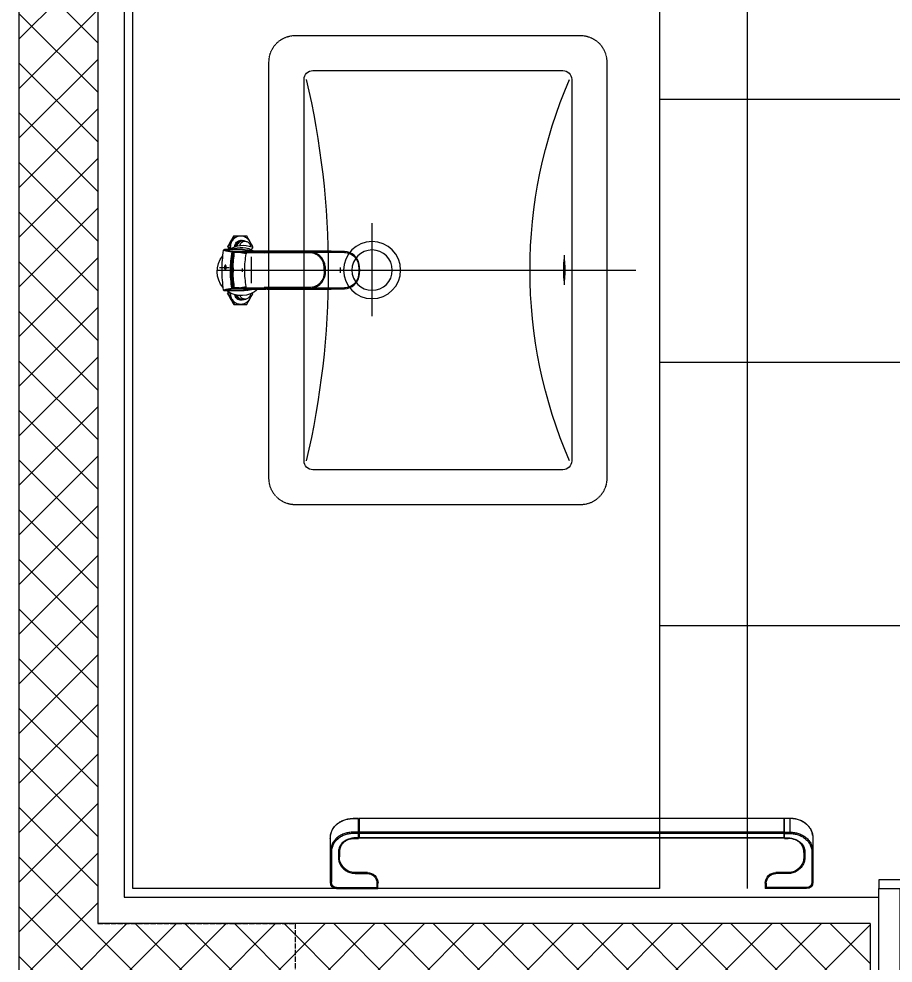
# Model space of a CAD drawing. Header units: millimetres. Extents: x 18456 to 179493, y -203649 to 469211.
# Drawn here: x 125821 to 126818, y 349617 to 350694 of the extents above; entities that cross this region are included whole.
import ezdxf

# ---------------------------------------------------------------- set-up
doc = ezdxf.new("R2010")
doc.units = ezdxf.units.MM
doc.linetypes.add('X-평면도(기본형)$0$HID2', pattern=[7.5, 6, -1.5])
doc.linetypes.add('X-평면도(기본형)$0$HIDDENX2', pattern=[0.75, 0.5, -0.25])
for name, color, linetype, true_color in [('X-평면도(기본형)$0$40HAT', 9, 'Continuous', 0x808080), ('X-평면도(기본형)$0$DOOR', 4, 'Continuous', 0x00ffff), ('X-평면도(기본형)$0$FIN', 9, 'Continuous', 0x808080), ('X-평면도(기본형)$0$FUR', 6, 'Continuous', 0xff00ff), ('X-평면도(기본형)$0$TIL', 5, 'Continuous', 0x0000ff), ('X-평면도(기본형)$0$UIS', 7, 'X-평면도(기본형)$0$HID2', 0x000000), ('X-평면도(기본형)$0$W2', 3, 'Continuous', 0x00ff00)]:
    doc.layers.add(name, color=color, linetype=linetype, true_color=true_color)

# ---------------------------------------------------------------- blocks, each defined once
blk = doc.blocks.new('X-평면도(기본형)$0$KH-530S-1 TOP')
at = {"layer": 'X-평면도(기본형)$0$FUR', "linetype": 'Continuous'}
for p, q in [((830455, -150889.5), (830455, -150888.4)), ((830455, -150888.4), (830502.1, -150888.4)), ((830502.1, -150888.4), (830502.1, -150894.5)), ((830990.7, -150888.4), (830943.5, -150888.4)), ((830943.5, -150894.5), (830943.5, -150888.4)), ((830990.7, -150889.5), (830990.7, -150888.4)), ((830447.8, -150945.6), (830447.8, -150895.5)), ((830449, -150895.5), (830447.8, -150895.5)), ((830449, -150929.2), (830449, -150895.5)), ((830455, -150889.5), (830501, -150889.5)), ((830501, -150894.5), (830501, -150889.5)), ((830502.1, -150894.5), (830501, -150894.5)), ((830943.5, -150894.5), (830944.7, -150894.5)), ((830990.7, -150889.5), (830944.7, -150889.5)), ((830944.7, -150894.5), (830944.7, -150889.5)), ((830996.7, -150895.5), (830997.8, -150895.5)), ((830996.7, -150929.2), (830996.7, -150895.5)), ((830997.8, -150945.6), (830997.8, -150895.5)), ((830466.3, -150909.6), (830465.7, -150908.6)), ((830476, -150906.7), (830476, -150905.5)), ((830476, -150905.5), (830490, -150905.5)), ((830490, -150906.7), (830476, -150906.7)), ((830490, -150906.7), (830490, -150905.5)), ((830969.7, -150905.5), (830955.7, -150905.5)), ((830955.7, -150906.7), (830955.7, -150905.5)), ((830969.7, -150906.7), (830955.7, -150906.7)), ((830969.7, -150906.7), (830969.7, -150905.5)), ((830979.4, -150909.6), (830980, -150908.6)), ((830457, -150929.2), (830457, -150924.3)), ((830458.1, -150929.6), (830458.1, -150924.5)), ((830987.5, -150929.6), (830987.5, -150924.5)), ((830988.7, -150929.2), (830988.7, -150924.3)), ((830448.2, -150949.4), (830448.2, -150949.4)), ((830480.1, -150951.1), (830474, -150951.1)), ((830480.1, -150952.7), (830474, -150952.7)), ((830476, -150945.6), (830476, -150946.1)), ((830476, -150945.6), (830480.1, -150945.6)), ((830480.1, -150946.1), (830476, -150946.1)), ((830480.1, -150945.6), (830480.1, -150968.4)), ((830480.1, -150947.4), (830480.6, -150947.4)), ((830480.1, -150951.6), (830480.6, -150951.6)), ((830480.6, -150968.3), (830480.6, -150945.7)), ((830965, -150945.7), (830480.6, -150945.7)), ((830965, -150946.2), (830480.6, -150946.2)), ((830965, -150951.1), (830480.6, -150951.1)), ((830965, -150952.5), (830480.6, -150952.5)), ((830965, -150945.7), (830965, -150968.3)), ((830965.5, -150947.4), (830965, -150947.4)), ((830965.5, -150951.6), (830965, -150951.6)), ((830965.5, -150945.6), (830969.7, -150945.6)), ((830965.5, -150945.6), (830965.5, -150968.4)), ((830965.5, -150946.1), (830969.7, -150946.1)), ((830965.5, -150951.1), (830971.7, -150951.1)), ((830965.5, -150952.7), (830971.7, -150952.7)), ((830969.7, -150945.6), (830969.7, -150946.1)), ((830971.7, -150968.4), (830971.7, -150951.1)), ((830997.5, -150949.4), (830997.5, -150949.4)), ((830455.2, -150961.8), (830455.9, -150962.4)), ((830474, -150968.2), (830480.1, -150968.2)), ((830480.1, -150968.4), (830474, -150968.4)), ((830480.1, -150966.6), (830480.6, -150966.6)), ((830965, -150968.1), (830480.6, -150968.1)), ((830965, -150968.3), (830480.6, -150968.3)), ((830965.5, -150966.6), (830965, -150966.6)), ((830971.7, -150968.2), (830965.5, -150968.2)), ((830971.7, -150968.4), (830965.5, -150968.4))]:
    blk.add_line(p, q, dxfattribs=at)
for points in [[(830470.2, -150944.8), (830469.5, -150944.6), (830468.7, -150944.3), (830467.8, -150943.9), (830467, -150943.5), (830466.2, -150943.1), (830465.4, -150942.7), (830464.6, -150942.2), (830463.9, -150941.6), (830463.3, -150941.1), (830462.6, -150940.5), (830462, -150939.9), (830461.5, -150939.2), (830460.9, -150938.5), (830460.4, -150937.8), (830460, -150937.1), (830459.6, -150936.3), (830459.3, -150935.5), (830459, -150934.7), (830458.7, -150933.8), (830458.5, -150933), (830458.3, -150932.1), (830458.2, -150931.2), (830458.2, -150930.3), (830458.1, -150929.6)], [(830987.5, -150929.6), (830987.5, -150930.3), (830987.5, -150931.2), (830987.4, -150932.1), (830987.2, -150933), (830987, -150933.8), (830986.7, -150934.7), (830986.4, -150935.5), (830986.1, -150936.3), (830985.7, -150937.1), (830985.3, -150937.8), (830984.8, -150938.5), (830984.2, -150939.2), (830983.7, -150939.9), (830983.1, -150940.5), (830982.4, -150941.1), (830981.8, -150941.6), (830981.1, -150942.2), (830980.3, -150942.7), (830979.5, -150943.1), (830978.7, -150943.5), (830977.9, -150943.9), (830977, -150944.3), (830976.2, -150944.6), (830975.5, -150944.8)], [(830447.8, -150945.6), (830447.9, -150946.5), (830447.9, -150947.6), (830448.1, -150948.7), (830448.2, -150949.8), (830448.5, -150950.8), (830448.8, -150951.9), (830449.1, -150952.9), (830449.5, -150953.9), (830449.9, -150954.9), (830450.4, -150955.8), (830451, -150956.8), (830451.6, -150957.7), (830452.2, -150958.6), (830452.9, -150959.4), (830453.6, -150960.2), (830454.4, -150961), (830455.2, -150961.8)], [(830989.8, -150962.4), (830990.5, -150961.8), (830991.3, -150961), (830992.1, -150960.2), (830992.8, -150959.4), (830993.5, -150958.6), (830994.1, -150957.7), (830994.7, -150956.8), (830995.3, -150955.9), (830995.8, -150954.9), (830996.2, -150953.9), (830996.6, -150952.9), (830996.9, -150951.9), (830997.2, -150950.8), (830997.5, -150949.8), (830997.6, -150948.7), (830997.8, -150947.6), (830997.8, -150946.5), (830997.8, -150945.6)]]:
    blk.add_lwpolyline(points, dxfattribs=at)
for centre, radius, start, end in [((830455, -150895.5), 7.15, 90, 180), ((830990.7, -150895.5), 7.15, 0, 90), ((830455, -150895.5), 6, 90, 180), ((830490, -150894.5), 12.2, 270, 0), ((830490, -150894.5), 11, 270, 0), ((830955.7, -150894.5), 12.2, 180, 270), ((830955.7, -150894.5), 11, 180, 270), ((830990.7, -150895.5), 6, 0, 90), ((830476, -150924.5), 17.9, 90, 180), ((830476, -150924.5), 19, 90, 122.8983), ((830969.7, -150924.5), 19, 57.1017, 90), ((830969.7, -150924.5), 17.9, 0, 90), ((830470.4, -150945.6), 22.5, 179.9974, 182.9154), ((830470.1, -150945.6), 22.3, 182.919, 183.9707), ((830469.9, -150945.6), 22, 183.9685, 186.2364), ((830469.6, -150945.6), 21.8, 186.239, 187.046), ((830469.4, -150945.6), 21.5, 187.0414, 189.9541), ((830976.3, -150945.6), 21.5, 350.0464, 352.9594), ((830975.8, -150945.6), 22, 353.7647, 356.0327), ((830976.1, -150945.6), 21.8, 352.9547, 353.7621), ((830975.3, -150945.6), 22.5, 357.0855, 0.0026), ((830975.6, -150945.6), 22.3, 356.0305, 357.0819), ((830471.3, -150942.9), 24.7, 231.3106, 231.75), ((830974.4, -150942.9), 24.7, 308.25, 308.6894)]:
    blk.add_arc(centre, radius, start, end, dxfattribs=at)
for points, knots in [([(830501, -150889.5), (830501.1, -150889.5), (830501.2, -150889.4), (830501.4, -150889.2), (830501.6, -150889), (830501.7, -150888.8), (830501.9, -150888.7), (830502, -150888.6), (830502, -150888.5), (830502.1, -150888.5), (830502.1, -150888.4), (830502.1, -150888.4), (830502.1, -150888.4), (830502.1, -150888.4)], [0, 0, 0, 0, 0.273421, 0.542841, 0.803517, 1.049277, 1.270838, 1.36857, 1.454933, 1.526701, 1.580117, 1.613258, 1.626429, 1.626429, 1.626429, 1.626429]), ([(830944.7, -150889.5), (830944.6, -150889.5), (830944.5, -150889.4), (830944.3, -150889.2), (830944.1, -150889), (830944, -150888.8), (830943.8, -150888.7), (830943.7, -150888.6), (830943.7, -150888.5), (830943.6, -150888.5), (830943.6, -150888.4), (830943.6, -150888.4), (830943.6, -150888.4), (830943.5, -150888.4)], [0, 0, 0, 0, 0.273421, 0.542841, 0.803517, 1.049277, 1.270838, 1.36857, 1.454933, 1.526701, 1.580117, 1.613258, 1.626429, 1.626429, 1.626429, 1.626429]), ([(830457, -150924.3), (830457, -150922.7), (830457.4, -150919.6), (830459.1, -150915.3), (830461.9, -150911.5), (830464.4, -150909.4), (830465.7, -150908.6)], [0, 0, 0, 0, 4.601942, 9.262095, 13.951856, 18.650133, 18.650133, 18.650133, 18.650133]), ([(830988.7, -150924.3), (830988.7, -150922.7), (830988.3, -150919.6), (830986.6, -150915.3), (830983.8, -150911.5), (830981.3, -150909.4), (830980, -150908.6)], [0, 0, 0, 0, 4.601942, 9.262095, 13.951856, 18.650133, 18.650133, 18.650133, 18.650133]), ([(830449, -150929.2), (830448.9, -150929.2), (830448.6, -150929.2), (830448.4, -150929.3), (830448.2, -150929.3), (830448.1, -150929.4), (830447.9, -150929.4), (830447.8, -150929.5), (830447.8, -150929.6)], [0, 0, 0, 0, 0.440988, 0.642531, 0.822402, 0.975483, 1.098602, 1.261762, 1.261762, 1.261762, 1.261762]), ([(830455.9, -150946.6), (830454.6, -150945.6), (830452.3, -150943.3), (830449.7, -150939.1), (830448.2, -150934.5), (830447.8, -150931.2), (830447.8, -150929.6)], [0, 0, 0, 0, 4.838628, 9.636886, 14.480568, 19.431019, 19.431019, 19.431019, 19.431019]), ([(830456.7, -150945.2), (830455.5, -150944.3), (830453.3, -150942.2), (830450.8, -150938.3), (830449.3, -150933.9), (830449, -150930.8), (830449, -150929.2)], [0, 0, 0, 0, 4.573855, 9.111983, 13.696208, 18.384347, 18.384347, 18.384347, 18.384347]), ([(830458.1, -150924.5), (830458.1, -150924.5), (830458.1, -150924.4), (830457.9, -150924.4), (830457.8, -150924.4), (830457.6, -150924.3), (830457.4, -150924.3), (830457.1, -150924.3), (830457, -150924.3)], [0, 0, 0, 0, 0.136541, 0.252864, 0.401806, 0.579319, 0.779705, 1.220335, 1.220335, 1.220335, 1.220335]), ([(830469.9, -150945.2), (830468.1, -150944.7), (830465.4, -150943.6), (830462.4, -150941.4), (830460.5, -150939.4), (830458.9, -150937.2), (830457.8, -150934.7), (830457.1, -150932), (830457, -150930.1), (830457, -150929.2)], [0, 0, 0, 0, 5.697319, 8.478851, 11.221022, 13.942253, 16.664795, 19.408929, 22.189651, 22.189651, 22.189651, 22.189651]), ([(830458.1, -150929.4), (830458, -150929.4), (830457.9, -150929.3), (830457.5, -150929.2), (830457.2, -150929.2), (830457, -150929.2)], [0, 0, 0, 0, 0.191673, 0.458247, 1.137682, 1.137682, 1.137682, 1.137682]), ([(830458.1, -150929.6), (830458.1, -150929.5), (830458.1, -150929.5), (830458.1, -150929.5), (830458.1, -150929.4)], [0, 0, 0, 0, 0.0283776, 0.1267171, 0.1267171, 0.1267171, 0.1267171]), ([(830975.8, -150945.2), (830977.6, -150944.7), (830980.3, -150943.6), (830983.3, -150941.4), (830985.2, -150939.4), (830986.8, -150937.2), (830987.9, -150934.7), (830988.6, -150932), (830988.7, -150930.1), (830988.7, -150929.2)], [0, 0, 0, 0, 5.697319, 8.478851, 11.221022, 13.942253, 16.664795, 19.408929, 22.189651, 22.189651, 22.189651, 22.189651]), ([(830987.5, -150924.5), (830987.5, -150924.5), (830987.6, -150924.4), (830987.8, -150924.4), (830987.9, -150924.4), (830988.1, -150924.3), (830988.3, -150924.3), (830988.6, -150924.3), (830988.7, -150924.3)], [0, 0, 0, 0, 0.136541, 0.252864, 0.401806, 0.579319, 0.779705, 1.220335, 1.220335, 1.220335, 1.220335]), ([(830987.5, -150929.6), (830987.5, -150929.5), (830987.6, -150929.5), (830987.6, -150929.5), (830987.6, -150929.4)], [0, 0, 0, 0, 0.0283776, 0.1267171, 0.1267171, 0.1267171, 0.1267171]), ([(830987.6, -150929.4), (830987.7, -150929.4), (830987.8, -150929.3), (830988.2, -150929.2), (830988.5, -150929.2), (830988.7, -150929.2)], [0, 0, 0, 0, 0.191673, 0.458247, 1.137682, 1.137682, 1.137682, 1.137682]), ([(830989, -150945.2), (830990.2, -150944.3), (830992.4, -150942.2), (830994.9, -150938.3), (830996.4, -150933.9), (830996.7, -150930.8), (830996.7, -150929.2)], [0, 0, 0, 0, 4.573855, 9.111983, 13.696208, 18.384347, 18.384347, 18.384347, 18.384347]), ([(830989.8, -150946.6), (830991.1, -150945.6), (830993.4, -150943.3), (830996, -150939.1), (830997.5, -150934.5), (830997.8, -150931.2), (830997.8, -150929.6)], [0, 0, 0, 0, 4.838628, 9.636886, 14.480568, 19.431019, 19.431019, 19.431019, 19.431019]), ([(830996.7, -150929.2), (830996.8, -150929.2), (830997.1, -150929.2), (830997.3, -150929.3), (830997.5, -150929.3), (830997.6, -150929.4), (830997.8, -150929.4), (830997.8, -150929.5), (830997.8, -150929.6)], [0, 0, 0, 0, 0.440988, 0.642531, 0.822402, 0.975483, 1.098602, 1.261762, 1.261762, 1.261762, 1.261762]), ([(830448.2, -150949.4), (830448.4, -150950.7), (830449.1, -150953.1), (830450.7, -150956.5), (830453, -150959.6), (830454.9, -150961.4), (830455.9, -150962.2)], [0, 0, 0, 0, 3.782075, 7.546649, 11.332033, 15.175038, 15.175038, 15.175038, 15.175038]), ([(830456.7, -150945.2), (830456.5, -150945.3), (830456.3, -150945.6), (830456.1, -150945.9), (830455.9, -150946.2), (830455.9, -150946.5), (830455.9, -150946.6)], [0, 0, 0, 0, 0.43664, 0.881561, 1.278008, 1.58144, 1.58144, 1.58144, 1.58144]), ([(830474, -150952.7), (830472.3, -150952.7), (830469, -150952.4), (830464.2, -150951.2), (830459.8, -150949.3), (830457.1, -150947.6), (830455.9, -150946.6)], [0, 0, 0, 0, 4.999589, 9.943207, 14.781928, 19.479328, 19.479328, 19.479328, 19.479328]), ([(830474, -150951.1), (830472.4, -150951.1), (830469.2, -150950.8), (830464.6, -150949.7), (830460.4, -150947.9), (830457.8, -150946.2), (830456.7, -150945.2)], [0, 0, 0, 0, 4.77972, 9.505934, 14.131864, 18.622684, 18.622684, 18.622684, 18.622684]), ([(830470.2, -150944.8), (830470.2, -150944.8), (830470.2, -150944.8), (830470.1, -150944.8), (830470.1, -150944.9), (830470, -150945.1), (830469.9, -150945.2), (830469.9, -150945.2)], [0, 0, 0, 0, 0.0624954, 0.1133584, 0.1790971, 0.3537054, 0.5781731, 0.5781731, 0.5781731, 0.5781731]), ([(830476, -150946.1), (830475.5, -150946.1), (830473.4, -150946), (830471.4, -150945.7), (830469.9, -150945.2)], [0, 0, 0, 0, 1.54704, 6.149964, 6.149964, 6.149964, 6.149964]), ([(830470.2, -150944.8), (830470.7, -150944.9), (830472.6, -150945.4), (830474.5, -150945.6), (830476, -150945.6)], [0, 0, 0, 0, 1.449088, 5.835684, 5.835684, 5.835684, 5.835684]), ([(830975.5, -150944.8), (830975, -150944.9), (830973.1, -150945.4), (830971.2, -150945.6), (830969.7, -150945.6)], [0, 0, 0, 0, 1.449088, 5.835684, 5.835684, 5.835684, 5.835684]), ([(830969.7, -150946.1), (830970.2, -150946.1), (830972.3, -150946), (830974.3, -150945.7), (830975.8, -150945.2)], [0, 0, 0, 0, 1.54704, 6.149964, 6.149964, 6.149964, 6.149964]), ([(830971.7, -150951.1), (830973.3, -150951.1), (830976.5, -150950.8), (830981.1, -150949.7), (830985.3, -150947.9), (830987.9, -150946.2), (830989, -150945.2)], [0, 0, 0, 0, 4.77972, 9.505934, 14.131864, 18.622684, 18.622684, 18.622684, 18.622684]), ([(830971.7, -150952.7), (830973.4, -150952.7), (830976.7, -150952.4), (830981.5, -150951.2), (830985.9, -150949.3), (830988.6, -150947.6), (830989.8, -150946.6)], [0, 0, 0, 0, 4.999589, 9.943207, 14.781928, 19.479328, 19.479328, 19.479328, 19.479328]), ([(830975.5, -150944.8), (830975.5, -150944.8), (830975.5, -150944.8), (830975.6, -150944.8), (830975.6, -150944.9), (830975.7, -150945.1), (830975.8, -150945.2), (830975.8, -150945.2)], [0, 0, 0, 0, 0.0624955, 0.1133584, 0.1790972, 0.3537054, 0.578173, 0.578173, 0.578173, 0.578173]), ([(830989, -150945.2), (830989.2, -150945.3), (830989.4, -150945.6), (830989.6, -150945.9), (830989.8, -150946.2), (830989.8, -150946.5), (830989.8, -150946.6)], [0, 0, 0, 0, 0.43664, 0.881561, 1.278008, 1.58144, 1.58144, 1.58144, 1.58144]), ([(830997.5, -150949.4), (830997.3, -150950.7), (830996.6, -150953.1), (830995, -150956.5), (830992.7, -150959.6), (830990.8, -150961.4), (830989.8, -150962.2)], [0, 0, 0, 0, 3.782076, 7.546651, 11.332035, 15.175041, 15.175041, 15.175041, 15.175041]), ([(830455.9, -150962.4), (830455.9, -150962.4), (830455.9, -150962.3), (830455.9, -150962.2), (830455.9, -150962.2)], [0, 0, 0, 0, 0.0503004, 0.2288824, 0.2288824, 0.2288824, 0.2288824]), ([(830455.9, -150962.4), (830457.2, -150963.3), (830459.8, -150965.1), (830464.3, -150967), (830469, -150968.2), (830472.3, -150968.4), (830474, -150968.4)], [0, 0, 0, 0, 4.692054, 9.512763, 14.429729, 19.39831, 19.39831, 19.39831, 19.39831]), ([(830456, -150962.3), (830457.2, -150963.2), (830459.9, -150965), (830464.3, -150966.8), (830469.1, -150968), (830472.4, -150968.2), (830474, -150968.2)], [0, 0, 0, 0, 4.655129, 9.447671, 14.342112, 19.290856, 19.290856, 19.290856, 19.290856]), ([(830989.7, -150962.3), (830988.5, -150963.2), (830985.8, -150965), (830981.4, -150966.8), (830976.6, -150968), (830973.3, -150968.2), (830971.7, -150968.2)], [0, 0, 0, 0, 4.655129, 9.447671, 14.342112, 19.290856, 19.290856, 19.290856, 19.290856]), ([(830989.8, -150962.4), (830988.5, -150963.3), (830985.9, -150965.1), (830981.4, -150967), (830976.7, -150968.2), (830973.4, -150968.4), (830971.7, -150968.4)], [0, 0, 0, 0, 4.692054, 9.512763, 14.429729, 19.39831, 19.39831, 19.39831, 19.39831]), ([(830989.8, -150962.4), (830989.8, -150962.4), (830989.8, -150962.3), (830989.8, -150962.2), (830989.8, -150962.2)], [0, 0, 0, 0, 0.0503003, 0.2288822, 0.2288822, 0.2288822, 0.2288822])]:
    blk.add_open_spline(points, degree=3, knots=knots, dxfattribs=at)
blk = doc.blocks.new('X-평면도(기본형)$0$pkdr750190')
at = {"layer": 'X-평면도(기본형)$0$DOOR'}
for points in [[(-250, 0), (-250, 25), (-240, 25), (-240, 30), (-260, 30), (-260, 0)], [(0, 0), (-250, 0), (-250, 24), (0, 24)]]:
    blk.add_lwpolyline(points, close=True, dxfattribs=at)
blk = doc.blocks.new('X-평면도(기본형)$0$A$C7D8E4760')
at = {"layer": 'X-평면도(기본형)$0$FUR', "color": 8, "linetype": 'X-평면도(기본형)$0$HIDDENX2', "true_color": 0x808080}
for p, q in [((355, 267.5), (30, 267.5)), ((0, 237.5), (0, -237.5)), ((385, -237.5), (385, 237.5)), ((30, -267.5), (355, -267.5))]:
    blk.add_line(p, q, dxfattribs=at)
at = {"layer": 'X-평면도(기본형)$0$FUR'}
for p, q in [((335, 227.5), (50, 227.5)), ((40, 217.5), (40, -217.5)), ((345, -217.5), (345, 217.5)), ((50, -227.5), (335, -227.5))]:
    blk.add_line(p, q, dxfattribs=at)
at = {"layer": 'X-평면도(기본형)$0$FUR', "color": 1, "true_color": 0xff0000}
for p, q in [((267.5, -52.3), (267.5, 53.5)), ((405.2, 15), (405.2, -15)), ((416.6, 0), (-33, 0)), ((443.5, 0), (276.6, 0)), ((303.5, -3), (303.5, 3)), ((415, -2), (415, 2)), ((441.5, 3), (430.3, 3))]:
    blk.add_line(p, q, dxfattribs=at)
at = {"layer": 'X-평면도(기본형)$0$FUR', "color": 8, "true_color": 0x808080}
for p, q in [((425.2, 39), (410.4, 39)), ((415.4, 33), (412.3, 33)), ((417, 34), (416.9, 34)), ((419.3, 32.9), (419.5, 32.9)), ((420.1, 32.4), (419.5, 32.9)), ((404, 24.8), (405.3, 23.4)), ((404.7, 21.8), (404.9, 21.8)), ((404.9, 21.8), (405.3, 21.9)), ((405, 21.8), (405.2, 21.8)), ((405.3, 21.9), (405.6, 22)), ((405.6, 22), (405.9, 22)), ((405.9, 22), (406.2, 22.1)), ((406.2, 22.1), (406.6, 22.2)), ((406.6, 22.2), (406.9, 22.3)), ((406.9, 22.3), (407.3, 22.4)), ((407.3, 22.4), (407.7, 22.4)), ((407.7, 22.4), (408.1, 22.5)), ((408.1, 22.5), (408.8, 22.7)), ((415, 23.5), (435.7, 23.5)), ((422.5, 29.9), (420.8, 31.7)), ((422, 29.9), (422.5, 29.9)), ((422.3, 29.1), (422.9, 29.1)), ((422.9, 27), (422.9, 29.1)), ((435.7, 23.5), (426.1, 21.5)), ((432.1, 27), (431.1, 27)), ((48.5, 16.9), (48.5, -16.9)), ((314, 21.5), (314, 20.5)), ((335.2, 20.5), (314, 20.5)), ((339, 20.9), (361.2, 21)), ((339, 19.9), (361.3, 19.9)), ((361.3, 19.9), (390.3, 19.9)), ((381.5, 21.5), (381.5, 20.9)), ((387.1, 21.5), (388.7, 21.5)), ((389.4, 21.5), (389.4, 20.9)), ((426.1, 21.5), (389.4, 21.5)), ((410.6, 21), (390.2, 20.9)), ((410.6, 20), (390.3, 19.9)), ((405.1, 21.4), (403.8, 21.2)), ((405.1, 21.4), (405.1, 21.4)), ((405.1, 21.4), (405.1, 21.4)), ((406.8, 21.4), (406.8, 21.4)), ((410.5, 21), (410.6, 21)), ((410.6, 20), (410.9, 18.6)), ((410.6, 20), (411.1, 20)), ((425.5, 20.5), (425.5, 20.4)), ((426.1, 20.5), (425.5, 20.5)), ((426.1, 20.5), (426.1, 21.5)), ((427.1, 20.7), (426.1, 20.5)), ((281.6, 0), (282.6, 0)), ((320.8, 0), (321.9, 0)), ((321.3, 6.2), (321.7, 7.8)), ((321.7, 7.8), (321.7, 7.8)), ((321.7, -7.8), (321.7, -7.8)), ((321.8, -8.3), (321.7, -7.8)), ((314, -21.5), (314, -20.5)), ((314, -20.5), (335.2, -20.5)), ((339, -19.9), (361.3, -19.9)), ((361.2, -21), (339, -20.9)), ((361.3, -19.9), (390.3, -19.9)), ((381.5, -21.5), (381.5, -20.9)), ((387, -21.5), (388.7, -21.5)), ((390.8, -21.5), (388.7, -21.5)), ((389.4, -21.5), (389.4, -20.9)), ((389.4, -21.5), (426.1, -21.5)), ((410.5, -21), (390.2, -20.9)), ((410.6, -20), (390.3, -19.9)), ((401.8, -21.1), (401.7, -21.1)), ((401.9, -21.1), (401.8, -21.1)), ((401.9, -21.1), (401.9, -21.1)), ((401.9, -21.1), (401.9, -21.1)), ((405.1, -21.4), (403.8, -21.2)), ((405.1, -21.4), (405.1, -21.4)), ((424.5, -21.3), (406.4, -21.4)), ((424.5, -21.3), (406.8, -21.4)), ((406.8, -21.4), (406.8, -21.4)), ((410.6, -21), (410.5, -21)), ((410.6, -21), (410.5, -21)), ((410.6, -20), (410.9, -18.6)), ((410.6, -20), (411.1, -20)), ((425.5, -20.5), (425.5, -20.4)), ((425.5, -20.5), (426.1, -20.5)), ((426.1, -21.5), (426.1, -20.5)), ((426.1, -20.5), (427.1, -20.7)), ((426.1, -21.5), (435.7, -23.5)), ((405.4, -21.9), (405.1, -21.9)), ((405.7, -22), (405.4, -21.9)), ((406.1, -22.1), (405.7, -22)), ((406.4, -22.1), (406.1, -22.1)), ((406.8, -22.2), (406.4, -22.1)), ((407.1, -22.3), (406.8, -22.2)), ((407.5, -22.4), (407.1, -22.3)), ((407.9, -22.5), (407.5, -22.4)), ((408.3, -22.6), (407.9, -22.5)), ((409, -22.7), (408.3, -22.6)), ((409.7, -22.9), (409, -22.7)), ((415, -23.5), (435.7, -23.5)), ((420.8, -31.7), (422.5, -29.9)), ((422, -29.9), (422.5, -29.9)), ((422.3, -29.1), (422.9, -29.1)), ((422.9, -29.1), (422.9, -28.3)), ((432.1, -27), (431.1, -27)), ((425.2, -39), (410.4, -39)), ((415.5, -33), (412.4, -33)), ((417, -34), (416.9, -34)), ((419.3, -32.9), (419.5, -32.9)), ((419.5, -32.9), (420.1, -32.4))]:
    blk.add_line(p, q, dxfattribs=at)
for points in [[(388.7, 21.5), (390.8, 21.5), (392.8, 21.5), (394.6, 21.6), (396.4, 21.6), (398, 21.6), (399.4, 21.6), (400.7, 21.7), (401.8, 21.7), (402.8, 21.7), (403.6, 21.7), (404.3, 21.8), (404.8, 21.8), (405.1, 21.8), (405.2, 21.8)], [(408.8, 22.7), (409.5, 22.8), (409.7, 22.9)], [(281.6, 0), (281.7, 3.4), (282.1, 6.8), (282.9, 9.9), (284.3, 12.5), (285.9, 14.8), (287.9, 16.9), (290.1, 18.6), (292.7, 19.9), (295.7, 20.8), (298.9, 21.3), (302.3, 21.4), (306, 21.4), (310, 21.4), (314, 21.5)], [(314, 21.5), (338.6, 21.5), (361.2, 21.5), (381.5, 21.5)], [(321.7, 7.8), (321.8, 8.3), (323.2, 11.4), (324.9, 14.1), (327.1, 16.4), (329.8, 18.4), (332.8, 19.8), (336, 20.7), (339, 20.9)], [(361.2, 21), (371.7, 20.9), (381.5, 20.9), (390.2, 20.9)], [(381.5, 21.5), (384.3, 21.5), (387.1, 21.5)], [(402.9, 21.3), (403.6, 21.4), (404.5, 21.4), (405.1, 21.4)], [(405.1, 21.4), (405.6, 21.4), (406.3, 21.4), (424.5, 21.3)], [(425.5, 20.4), (426.4, 13.7), (427, 6.7), (427.2, 0)], [(314, -21.5), (310, -21.4), (306, -21.4), (302.3, -21.4), (298.9, -21.3), (295.7, -20.8), (292.7, -19.9), (290.1, -18.6), (287.9, -16.9), (285.9, -14.8), (284.3, -12.5), (282.9, -9.9), (282.1, -6.7), (281.7, -3.4), (281.6, 0)], [(320.8, 0), (321, 3.1), (321.3, 6.2)], [(321.7, -7.8), (321.3, -6.2), (321, -3.1), (320.8, 0)], [(427.2, 0), (427, -6.7), (426.4, -13.7), (425.5, -20.4)], [(339, -20.9), (336, -20.7), (332.8, -19.8), (329.8, -18.4), (327.1, -16.4), (324.9, -14.1), (323.2, -11.4), (321.8, -8.3)], [(381.5, -21.5), (361.2, -21.5), (338.5, -21.5), (314, -21.5)], [(390.2, -20.9), (381.5, -20.9), (371.7, -20.9), (361.2, -21)], [(387, -21.5), (384.1, -21.5), (381.5, -21.5)], [(401.7, -21.1), (401.5, -21.1), (401.4, -21.1)], [(405.1, -21.4), (404.5, -21.4), (403.6, -21.4), (402.9, -21.3)], [(406.4, -21.4), (405.7, -21.4), (405.1, -21.4)], [(405.2, -21.8), (405.2, -21.8), (405.1, -21.8), (404.8, -21.8), (404.3, -21.8), (403.6, -21.7), (402.8, -21.7), (401.8, -21.7), (400.7, -21.7), (399.4, -21.6), (398, -21.6), (396.4, -21.6), (394.6, -21.6), (392.8, -21.5), (390.8, -21.5)], [(405.1, -21.9), (404.8, -21.8), (404.7, -21.8)]]:
    blk.add_lwpolyline(points, dxfattribs=at)
for radius in [32.5, 23]:
    blk.add_circle((267.5, 0), radius, dxfattribs=at)
at = {"layer": 'X-평면도(기본형)$0$FUR', "color": 8, "linetype": 'X-평면도(기본형)$0$HIDDENX2', "true_color": 0x808080}
for centre, start, end in [((30, 237.5), 90, 180), ((355, 237.5), 0, 90), ((30, -237.5), 180, 270), ((355, -237.5), 270, 0)]:
    blk.add_arc(centre, 30, start, end, dxfattribs=at)
at = {"layer": 'X-평면도(기본형)$0$FUR'}
for centre, start, end in [((50, 217.5), 90, 180), ((335, 217.5), 0, 90), ((50, -217.5), 180, 270), ((335, -217.5), 270, 0)]:
    blk.add_arc(centre, 10, start, end, dxfattribs=at)
at = {"layer": 'X-평면도(기본형)$0$FUR', "color": 8, "true_color": 0x808080}
for centre, radius, start, end in [((-460.6, 0), 548.1, 336.6213, 23.3787), ((1276.1, 0), 958.6, 166.8861, 193.1139), ((415.4, 27.1), 6.95, 120.1012, 121.9091), ((415.4, 27.1), 6.95, 117.2271, 120.0994), ((415.4, 27), 6.95, 90.0075, 117.2327), ((416.9, 27), 7, 92.5044, 95.2179), ((416.9, 27.1), 6.95, 90.0018, 92.5046), ((416.9, 27.1), 6.88, 89.3992, 89.9999), ((416.7, 27), 6.55, 70.0095, 71.9191), ((416.6, 27), 6.59, 26.0884, 63.6931), ((416.6, -1.6), 27.5, 66.0792, 122.0031), ((743.2, 212.4), 387, 208.6279, 208.7751), ((404.7, 25.5), 1, 111.3049, 225), ((399.1, 181.9), 160.3, 271.686, 272.1396), ((414.5, 0.5), 27.8, 55.9539, 111.3049), ((417.2, 27), 11.8, 180.0004, 181.1947), ((415, -0.1), 23.6, 90.0194, 102.932), ((416.5, 27), 6.67, 358.7519, 18.6001), ((417.1, 27), 11.9, 347.1239, 359.9794), ((753.1, -167.6), 376.2, 148.862, 149.3981), ((127.6, 193.2), 346.9, 330.7204, 331.3805), ((299.4, 0), 139.1, 0.0022, 9.3775), ((389.5, -580.6), 602.1, 90.0127, 90.2311), ((405.2, 0), 21.5, 100.2023, 100.9786), ((405.2, 0), 21.5, 98.6679, 100.2023), ((403.6, 1.9), 19.2, 95.0605, 96.7877), ((405.2, 0), 21.4, 95.9726, 98.6684), ((403.6, 2), 19.2, 92.7194, 95.0607), ((403.6, 2.1), 19.1, 89.3885, 92.72), ((400.9, 63.9), 42.9, 272.4998, 272.6741), ((405.1, 0.6), 20.9, 94.3018, 95.9736), ((405.1, 0.8), 20.7, 93.9328, 94.2996), ((405.1, 1), 20.4, 91.7461, 93.9365), ((405.1, 1.3), 20.2, 91.448, 91.7421), ((405.1, 1.5), 20, 89.7974, 91.4503), ((403.2, -400.6), 422, 89.5131, 89.7435), ((270.2, 777.1), 771.5, 280.5065, 281.1294), ((309.7, -0.1), 102.9, 0.0771, 10.4674), ((401.7, 698.1), 678.2, 270.7881, 271.4663), ((308.5, -0.1), 117.4, 1.1411, 10.0151), ((424.5, 20.3), 1, 10.0488, 89.4711), ((297.1, -0.3), 130, 8.7986, 9.1958), ((424.5, 20.3), 0.984, 9.2023, 10.0677), ((297.7, -0.2), 129.5, 6.5939, 8.7998), ((312.1, 0), 115.8, 0.0033, 10.2075), ((298.3, -0.2), 128.8, 5.8379, 6.5926), ((299, -0.1), 128.1, 3.4583, 5.8394), ((312.1, 0), 116.8, 0.0032, 10.2076), ((416.6, -1.6), 27.5, 318.2093, 40.164), ((365.4, 0), 44.5, 175.5702, 179.9544), ((365.4, 0), 44.5, 180.0456, 184.4298), ((364.7, 0.1), 43.9, 174.4435, 175.6491), ((339.2, 2.8), 18.2, 164.0229, 167.177), ((309.7, 0.1), 102.9, 349.5326, 359.9229), ((312.2, 0), 115.8, 349.7919, 359.9973), ((299.8, 0), 127.3, 2.7159, 3.4566), ((300.5, 0), 126.6, 0.5117, 2.7172), ((301.2, 0), 125.9, 0.0001, 0.5101), ((301.2, 0), 125.9, 359.5384, 359.9999), ((364.7, -0.1), 43.9, 184.3509, 185.5565), ((339.2, -2.8), 18.2, 192.823, 195.9771), ((308.5, 0.1), 117.4, 349.9849, 358.8587), ((299.1, 0.1), 128.1, 354.1705, 356.6254), ((299.8, 0), 127.3, 356.6272, 357.3662), ((300.6, 0), 126.6, 357.3649, 359.5369), ((312.2, 0), 116.8, 349.7921, 359.9971), ((299.4, 0), 139.1, 350.6228, 359.9976), ((389.5, 587.3), 608.8, 269.7676, 269.9864), ((405.2, 0), 21.4, 259.021, 259.7979), ((403.6, -1.9), 19.2, 263.2123, 264.9263), ((405.2, 0), 21.5, 259.7979, 261.3213), ((403.6, -2), 19.2, 264.9261, 267.2806), ((405.2, 0), 21.4, 261.3209, 264.0277), ((400.9, -63.9), 42.9, 87.3259, 87.5002), ((403.6, -2.1), 19.1, 267.28, 270.6115), ((405.1, -0.6), 20.9, 264.0265, 265.6534), ((405.1, -0.8), 20.7, 265.6554, 266.1508), ((405.1, -1.1), 20.4, 266.1471, 268.3443), ((405.1, -1.5), 20, 268.3454, 270.24), ((403.3, 386.1), 407.5, 270.2524, 270.4911), ((270.2, -777.1), 771.5, 78.8706, 79.4935), ((401.7, -698.1), 678.2, 88.5337, 89.2119), ((424.5, -20.3), 1, 270.4905, 349.9512), ((297.2, 0.3), 130, 350.8042, 351.2466), ((424.5, -20.3), 0.984, 349.9322, 350.7977), ((297.7, 0.2), 129.5, 351.2454, 353.4592), ((298.3, 0.2), 128.8, 353.4605, 354.172), ((416.6, -1.6), 27.5, 226.8598, 307.1046), ((741, -211.2), 384.4, 151.2053, 151.3724), ((399.2, -178.5), 156.8, 87.8563, 88.2874), ((401.2, -123.8), 102.2, 87.7079, 87.8227), ((417.2, -27), 11.8, 178.4193, 179.9993), ((415, 0.1), 23.6, 257.068, 269.9806), ((416.6, -27), 6.59, 296.3069, 333.9116), ((416.6, -27), 6.63, 341.3364, 348.9696), ((417.1, -27), 11.8, 0.0042, 4.2704), ((766.3, 175.5), 391.6, 210.8709, 211.1366), ((120.6, -197), 354.9, 28.6186, 29.0013), ((415.4, -27), 6.95, 237.8955, 239.8987), ((415.4, -27), 6.95, 239.9009, 243.2639), ((415.4, -27), 6.95, 243.2588, 269.992), ((416.9, -27), 7, 264.7793, 267.4957), ((416.9, -27.1), 6.95, 267.4955, 269.9982), ((416.9, -27.1), 6.88, 270.0001, 270.6008), ((416.7, -27), 6.55, 288.0809, 290.0125)]:
    blk.add_arc(centre, radius, start, end, dxfattribs=at)
for points, knots in [([(403.5, 27), (404.6, 29), (406.9, 33), (409.2, 37), (410.4, 39)], [0, 0, 0, 0, 0.496642, 1, 1, 1, 1]), ([(405.5, 27), (405.5, 28.5), (406.1, 31.6), (408.7, 35.5), (412.6, 38.2), (417.2, 39.1), (421.8, 38.2), (425.7, 35.5), (428.3, 31.6), (428.9, 28.5), (428.9, 27)], [0, 0, 0, 0, 0.125222, 0.250312, 0.375221, 0.5, 0.624779, 0.749688, 0.874778, 1, 1, 1, 1]), ([(412.3, 33), (411.8, 33), (410.9, 32.9), (409.5, 32.4), (408.3, 31.6), (407.4, 30.6), (406.8, 29.6), (406.2, 28.3), (406, 27.4), (405.9, 26.9)], [0, 0, 0, 0, 0.151621, 0.302303, 0.450306, 0.591524, 0.717901, 0.823649, 1, 1, 1, 1]), ([(418.2, 28), (418.1, 28.7), (417.6, 30), (416.3, 31.7), (414.4, 32.8), (413, 33), (412.3, 33)], [0, 0, 0, 0, 0.25044, 0.50058, 0.750384, 1, 1, 1, 1]), ([(422.4, 27.1), (422.4, 28), (422, 29.8), (420.4, 32.1), (418.1, 33.6), (416.3, 34), (415.4, 34)], [0, 0, 0, 0, 0.25044, 0.500616, 0.750416, 1, 1, 1, 1]), ([(415.4, 33), (416.1, 33), (417.6, 32.7), (419.6, 31.5), (420.9, 29.6), (421.3, 28.1), (421.4, 27.4)], [0, 0, 0, 0, 0.249592, 0.499396, 0.749564, 1, 1, 1, 1]), ([(422.6, 27.1), (422.6, 28), (422.3, 29.8), (420.7, 32.1), (418.4, 33.6), (416.5, 34), (415.6, 34)], [0, 0, 0, 0, 0.250006, 0.500008, 0.749993, 1, 1, 1, 1]), ([(422.6, 27.1), (422.6, 28), (422.2, 29.8), (420.7, 32.1), (418.4, 33.6), (416.5, 34), (415.6, 34)], [0, 0, 0, 0, 0.25044, 0.500619, 0.750419, 1, 1, 1, 1]), ([(423.9, 26.6), (424, 27.5), (423.7, 29.4), (422.2, 31.9), (419.8, 33.6), (417.9, 34), (417, 34)], [0, 0, 0, 0, 0.250304, 0.500439, 0.750305, 1, 1, 1, 1]), ([(423.9, 26.6), (424, 27.5), (423.7, 29.5), (422.2, 31.9), (419.8, 33.6), (417.9, 34), (417, 34)], [0, 0, 0, 0, 0.250437, 0.500634, 0.750438, 1, 1, 1, 1]), ([(423.9, 26.6), (423.9, 27.5), (423.6, 29.5), (422.1, 31.9), (419.8, 33.6), (417.9, 34), (417, 34)], [0, 0, 0, 0, 0.25043, 0.500622, 0.750425, 1, 1, 1, 1]), ([(423.3, 26.8), (423.3, 27.5), (423.1, 28.9), (422.3, 30.8), (420.8, 32.3), (419.6, 33), (419, 33.2)], [0, 0, 0, 0, 0.250332, 0.500506, 0.750412, 1, 1, 1, 1]), ([(424.2, 39), (425.3, 37), (427.6, 33), (429.9, 29), (431.1, 27)], [0, 0, 0, 0, 0.496633, 1, 1, 1, 1]), ([(425.2, 39), (426.4, 37), (428.8, 33), (431, 29), (432.1, 27)], [0, 0, 0, 0, 0.503358, 1, 1, 1, 1]), ([(389.4, 21.5), (392.1, 21.5), (396.9, 21.6), (401.7, 21.7), (403.8, 21.7)], [0, 0, 0, 0, 0.567732, 1, 1, 1, 1]), ([(405.2, 21.8), (405.5, 21.8), (406.1, 21.8), (406.8, 21.8), (407.3, 21.9), (407.6, 22), (407.8, 22), (408.2, 22.1), (408.6, 22.2), (409.1, 22.3), (409.8, 22.4), (411.1, 22.7), (412.8, 23.1), (414.3, 23.4), (415, 23.5)], [0, 0, 0, 0, 0.097842, 0.169719, 0.213721, 0.239218, 0.264494, 0.290062, 0.341913, 0.394744, 0.44838, 0.557447, 0.779567, 1, 1, 1, 1]), ([(436.6, 22.7), (436.6, 22.9), (436.4, 23.3), (435.9, 23.5), (435.7, 23.5)], [0, 0, 0, 0, 0.499932, 1, 1, 1, 1]), ([(314, 20.5), (313.1, 20.5), (311.2, 20.5), (308.5, 20.4), (306.2, 20.4), (304.3, 20.4), (302.9, 20.4), (301.5, 20.4), (300.2, 20.4), (298.8, 20.3), (296.9, 20.1), (294.7, 19.6), (292.1, 18.6), (289.7, 17.2), (287.6, 15.3), (286.1, 13.6), (285.1, 12), (284.6, 11), (284.1, 10.2), (283.9, 9.7), (283.7, 9.2), (283.6, 8.8), (283.4, 8.3), (283.2, 7.6), (283.1, 6.7), (282.9, 5.5), (282.8, 4.1), (282.7, 2.3), (282.6, 0.9), (282.6, 0)], [0, 0, 0, 0, 0.062522, 0.125045, 0.187567, 0.218828, 0.25009, 0.281351, 0.312612, 0.343869, 0.375126, 0.437597, 0.500054, 0.562503, 0.624955, 0.687417, 0.718673, 0.749929, 0.76556, 0.78119, 0.789004, 0.796819, 0.812447, 0.828076, 0.843706, 0.874963, 0.906222, 0.937483, 1, 1, 1, 1]), ([(321.9, 0), (321.9, 0.6), (322, 1.8), (322.1, 3.7), (322.3, 5.5), (322.7, 7.3), (323.2, 9.1), (324.3, 11.3), (326, 13.9), (328.7, 16.5), (331.8, 18.4), (335.3, 19.6), (337.8, 19.9), (339, 19.9)], [0, 0, 0, 0, 0.062684, 0.125371, 0.188047, 0.250697, 0.313335, 0.375956, 0.500946, 0.625833, 0.75062, 0.875332, 1, 1, 1, 1]), ([(339, 20.9), (339, 20.9), (339, 20.9), (339, 20.8), (339, 20.7), (339, 20.6), (339, 20.5), (339, 20.2), (339, 20), (339, 19.9)], [0, 0, 0, 0, 0.022395, 0.076869, 0.163291, 0.279689, 0.423851, 0.593496, 1, 1, 1, 1]), ([(361.2, 21), (361.2, 21), (361.2, 20.9), (361.2, 20.9), (361.2, 20.8), (361.2, 20.7), (361.2, 20.5), (361.2, 20.2), (361.3, 20), (361.3, 19.9)], [0, 0, 0, 0, 0.022153, 0.076494, 0.162905, 0.279378, 0.423657, 0.593422, 1, 1, 1, 1]), ([(401.4, 21.1), (399.8, 21), (396, 21), (392.3, 20.9), (390.2, 20.9)], [0, 0, 0, 0, 0.432646, 1, 1, 1, 1]), ([(390.3, 19.9), (390.3, 20.1), (390.3, 20.2), (390.3, 20.5), (390.3, 20.6), (390.3, 20.8), (390.2, 20.8), (390.2, 20.9), (390.2, 20.9), (390.2, 20.9)], [0, 0, 0, 0, 0.377559, 0.549172, 0.699335, 0.822996, 0.915525, 0.97428, 1, 1, 1, 1]), ([(402.7, 21.1), (402.6, 21.1), (402.2, 21.1), (401.7, 21.1), (401.4, 21.1)], [0, 0, 0, 0, 0.21551, 1, 1, 1, 1]), ([(403.8, 21.2), (403.8, 21.2), (403.7, 21.2), (403.4, 21.1), (403.1, 21.1), (402.9, 21.1)], [0, 0, 0, 0, 0.140835, 0.352847, 1, 1, 1, 1]), ([(410.5, 21), (410.5, 21), (410.5, 20.9), (410.6, 20.9), (410.6, 20.8), (410.6, 20.7), (410.6, 20.5), (410.6, 20.3), (410.6, 20.1), (410.6, 20)], [0, 0, 0, 0, 0.025583, 0.084227, 0.176703, 0.300367, 0.450581, 0.622275, 1, 1, 1, 1]), ([(411.1, 20), (411.1, 20.1), (411.2, 20.3), (411.3, 20.6), (411.4, 20.8), (411.5, 20.9), (411.5, 21), (411.5, 21)], [0, 0, 0, 0, 0.361618, 0.670768, 0.792143, 0.886792, 1, 1, 1, 1]), ([(423.2, 21.2), (423, 21.1), (422.5, 21.1), (421.6, 21.1), (420.4, 21.1), (418.4, 21), (415.4, 21), (412.9, 21), (411.5, 21)], [0, 0, 0, 0, 0.052312, 0.130388, 0.232393, 0.355722, 0.65457, 1, 1, 1, 1]), ([(419.1, 20.1), (419.7, 20.1), (420.8, 20.2), (422.2, 20.2), (423.3, 20.3), (423.9, 20.3), (424.1, 20.3)], [0, 0, 0, 0, 0.348464, 0.636633, 0.855886, 1, 1, 1, 1]), ([(424.5, 21.3), (424.4, 21.3), (424, 21.2), (423.5, 21.2), (423.2, 21.2)], [0, 0, 0, 0, 0.229025, 1, 1, 1, 1]), ([(424.1, 20.3), (424.1, 20.4), (424, 20.7), (423.8, 20.9), (423.5, 21.1), (423.3, 21.2), (423.2, 21.2)], [0, 0, 0, 0, 0.244676, 0.503554, 0.760293, 1, 1, 1, 1]), ([(424.1, 20.3), (424.3, 20.3), (424.7, 20.4), (425.2, 20.4), (425.5, 20.5)], [0, 0, 0, 0, 0.270564, 1, 1, 1, 1]), ([(424.5, 21.3), (424.7, 21.3), (425.2, 21.1), (425.4, 20.7), (425.5, 20.5)], [0, 0, 0, 0, 0.497603, 1, 1, 1, 1]), ([(426.1, 21.5), (426.4, 21.5), (426.8, 21.4), (427.1, 20.9), (427.1, 20.7)], [0, 0, 0, 0, 0.499382, 1, 1, 1, 1]), ([(282.6, 0), (282.6, -0.9), (282.7, -2.3), (282.8, -4.1), (282.9, -5.5), (283.1, -6.7), (283.2, -7.6), (283.4, -8.3), (283.6, -8.8), (283.7, -9.2), (283.9, -9.7), (284.1, -10.2), (284.6, -11), (285.1, -12), (286.1, -13.6), (287.6, -15.3), (289.7, -17.2), (292.1, -18.6), (294.7, -19.6), (296.9, -20.1), (298.8, -20.3), (300.2, -20.4), (301.5, -20.4), (302.9, -20.4), (304.3, -20.4), (306.2, -20.4), (308.5, -20.4), (311.2, -20.5), (313.1, -20.5), (314, -20.5)], [0, 0, 0, 0, 0.062517, 0.093778, 0.125037, 0.156294, 0.171924, 0.187553, 0.203181, 0.210996, 0.21881, 0.23444, 0.25007, 0.281327, 0.312583, 0.375046, 0.437497, 0.499947, 0.562403, 0.624874, 0.656131, 0.687388, 0.718649, 0.74991, 0.781172, 0.812433, 0.874955, 0.937478, 1, 1, 1, 1]), ([(321.1, 4.3), (321.1, 4.7), (321.2, 5.6), (321.4, 6.4), (321.5, 6.9)], [0, 0, 0, 0, 0.500052, 1, 1, 1, 1]), ([(321.9, 0), (321.9, -0.6), (322, -1.8), (322.1, -3.7), (322.3, -5.5), (322.7, -7.3), (323.2, -9.1), (324.3, -11.3), (326, -13.9), (328.7, -16.5), (331.8, -18.4), (335.3, -19.6), (337.8, -19.9), (339, -19.9)], [0, 0, 0, 0, 0.062684, 0.125371, 0.188047, 0.250697, 0.313335, 0.375956, 0.500946, 0.625833, 0.75062, 0.875332, 1, 1, 1, 1]), ([(425.9, 2.3), (425.8, 2.1), (425.7, 1.8), (425.6, 1.1), (425.5, 0.4), (425.5, 0)], [0, 0, 0, 0, 0.177186, 0.414235, 1, 1, 1, 1]), ([(425.5, 0), (425.5, -0.4), (425.6, -1.1), (425.7, -1.8), (425.8, -2.1), (425.9, -2.3)], [0, 0, 0, 0, 0.586122, 0.823108, 1, 1, 1, 1]), ([(426.1, 2.5), (426.1, 2.5), (426, 2.5), (425.9, 2.4), (425.9, 2.3), (425.9, 2.3)], [0, 0, 0, 0, 0.383119, 0.65765, 1, 1, 1, 1]), ([(426.7, 0), (426.7, 0.3), (426.6, 0.8), (426.6, 1.4), (426.5, 1.8), (426.4, 2.1), (426.3, 2.3), (426.3, 2.4), (426.2, 2.5), (426.1, 2.5)], [0, 0, 0, 0, 0.366463, 0.53194, 0.677455, 0.798321, 0.891548, 0.956745, 1, 1, 1, 1]), ([(426.1, -2.5), (426.2, -2.5), (426.3, -2.4), (426.3, -2.3), (426.4, -2.1), (426.5, -1.8), (426.6, -1.4), (426.6, -0.8), (426.7, -0.3), (426.7, 0)], [0, 0, 0, 0, 0.043255, 0.108449, 0.20167, 0.322527, 0.468033, 0.633513, 1, 1, 1, 1]), ([(433.8, 3), (433.8, 3.4), (433.8, 3.9), (433.9, 4.6), (434, 5), (434.2, 5.4), (434.4, 5.7), (434.7, 5.7)], [0, 0, 0, 0, 0.353014, 0.54716, 0.681094, 0.781121, 1, 1, 1, 1]), ([(434.7, 0.2), (434.5, 0.2), (434.3, 0.6), (434.1, 1), (434, 1.4), (433.8, 2.1), (433.8, 2.6), (433.8, 3)], [0, 0, 0, 0, 0.213806, 0.311887, 0.444233, 0.639299, 1, 1, 1, 1]), ([(434.7, 5.7), (434.9, 5.7), (435.1, 5.4), (435.3, 5), (435.5, 4.6), (435.6, 3.9), (435.6, 3.4), (435.7, 3)], [0, 0, 0, 0, 0.213539, 0.31196, 0.445108, 0.641692, 1, 1, 1, 1]), ([(435.7, 3), (435.7, 2.6), (435.6, 2.1), (435.5, 1.4), (435.4, 1), (435.2, 0.6), (435, 0.2), (434.7, 0.2)], [0, 0, 0, 0, 0.351369, 0.546909, 0.681527, 0.781788, 1, 1, 1, 1]), ([(321.1, -4.3), (321.1, -4.7), (321.2, -5.6), (321.4, -6.4), (321.5, -6.9)], [0, 0, 0, 0, 0.500052, 1, 1, 1, 1]), ([(425.9, -2.3), (425.9, -2.3), (425.9, -2.4), (426, -2.5), (426.1, -2.5), (426.1, -2.5)], [0, 0, 0, 0, 0.341985, 0.616357, 1, 1, 1, 1]), ([(339, -20.9), (339, -20.9), (339, -20.9), (339, -20.8), (339, -20.7), (339, -20.6), (339, -20.5), (339, -20.2), (339, -20), (339, -19.9)], [0, 0, 0, 0, 0.022395, 0.076869, 0.163291, 0.279689, 0.423851, 0.593496, 1, 1, 1, 1]), ([(361.2, -21), (361.2, -21), (361.2, -20.9), (361.2, -20.9), (361.2, -20.8), (361.2, -20.7), (361.2, -20.5), (361.2, -20.2), (361.3, -20), (361.3, -19.9)], [0, 0, 0, 0, 0.022153, 0.076494, 0.162905, 0.279378, 0.423657, 0.593422, 1, 1, 1, 1]), ([(389.4, -21.5), (392.1, -21.5), (397, -21.6), (401.8, -21.7), (403.9, -21.7)], [0, 0, 0, 0, 0.568815, 1, 1, 1, 1]), ([(390.3, -19.9), (390.3, -20.1), (390.3, -20.2), (390.3, -20.5), (390.3, -20.6), (390.3, -20.8), (390.2, -20.8), (390.2, -20.9), (390.2, -20.9), (390.2, -20.9)], [0, 0, 0, 0, 0.377559, 0.549172, 0.699335, 0.822996, 0.915525, 0.97428, 1, 1, 1, 1]), ([(401.4, -21.1), (399.8, -21), (396, -21), (392.3, -20.9), (390.2, -20.9)], [0, 0, 0, 0, 0.432646, 1, 1, 1, 1]), ([(402.7, -21.1), (402.6, -21.1), (402.2, -21.1), (401.7, -21.1), (401.4, -21.1)], [0, 0, 0, 0, 0.21551, 1, 1, 1, 1]), ([(403.8, -21.2), (403.8, -21.2), (403.7, -21.2), (403.4, -21.1), (403.1, -21.1), (402.9, -21.1)], [0, 0, 0, 0, 0.140835, 0.352847, 1, 1, 1, 1]), ([(410.5, -20.9), (410.6, -20.9), (410.6, -20.7), (410.6, -20.4), (410.6, -20.2), (410.6, -20)], [0, 0, 0, 0, 0.150781, 0.383519, 1, 1, 1, 1]), ([(410.5, -21), (410.5, -21), (410.5, -20.9), (410.5, -20.9), (410.5, -20.9)], [0, 0, 0, 0, 0.321151, 1, 1, 1, 1]), ([(411.1, -20), (411.1, -20.1), (411.2, -20.3), (411.3, -20.6), (411.4, -20.8), (411.5, -20.9), (411.5, -21), (411.5, -21)], [0, 0, 0, 0, 0.361618, 0.670768, 0.792143, 0.886792, 1, 1, 1, 1]), ([(423.2, -21.2), (423, -21.1), (422.5, -21.1), (421.6, -21.1), (420.4, -21.1), (418.4, -21), (415.4, -21), (412.9, -21), (411.5, -21)], [0, 0, 0, 0, 0.052312, 0.130388, 0.232393, 0.355722, 0.65457, 1, 1, 1, 1]), ([(419.1, -20.1), (419.7, -20.1), (420.8, -20.2), (422.2, -20.2), (423.3, -20.3), (423.9, -20.3), (424.1, -20.3)], [0, 0, 0, 0, 0.348464, 0.636633, 0.855886, 1, 1, 1, 1]), ([(424.1, -20.3), (424.1, -20.4), (424, -20.7), (423.8, -20.9), (423.5, -21.1), (423.3, -21.2), (423.2, -21.2)], [0, 0, 0, 0, 0.244676, 0.503554, 0.760293, 1, 1, 1, 1]), ([(424.5, -21.3), (424.4, -21.3), (424, -21.2), (423.5, -21.2), (423.2, -21.2)], [0, 0, 0, 0, 0.229025, 1, 1, 1, 1]), ([(424.1, -20.3), (424.3, -20.3), (424.7, -20.4), (425.2, -20.4), (425.5, -20.5)], [0, 0, 0, 0, 0.270564, 1, 1, 1, 1]), ([(425.5, -20.5), (425.4, -20.7), (425.2, -21.1), (424.7, -21.3), (424.5, -21.3)], [0, 0, 0, 0, 0.502397, 1, 1, 1, 1]), ([(427.1, -20.7), (427.1, -20.9), (426.8, -21.4), (426.4, -21.5), (426.1, -21.5)], [0, 0, 0, 0, 0.500618, 1, 1, 1, 1]), ([(410.4, -39), (409.2, -37), (406.9, -33), (404.6, -29), (403.5, -27)], [0, 0, 0, 0, 0.503358, 1, 1, 1, 1]), ([(405.2, -21.8), (405.6, -21.8), (406.1, -21.8), (406.8, -21.8), (407.3, -21.9), (407.6, -22), (407.8, -22), (408.2, -22.1), (408.6, -22.2), (409.1, -22.3), (409.8, -22.4), (411.1, -22.7), (412.8, -23.1), (414.3, -23.4), (415, -23.5)], [0, 0, 0, 0, 0.097229, 0.168427, 0.211625, 0.237042, 0.262409, 0.288053, 0.340061, 0.39305, 0.446842, 0.556221, 0.77896, 1, 1, 1, 1]), ([(428.9, -27), (428.9, -28.5), (428.3, -31.6), (425.7, -35.5), (421.8, -38.2), (417.2, -39.1), (412.6, -38.2), (408.7, -35.5), (406.1, -31.6), (405.5, -28.5), (405.5, -27)], [0, 0, 0, 0, 0.125222, 0.250312, 0.375221, 0.5, 0.624779, 0.749688, 0.874778, 1, 1, 1, 1]), ([(412.4, -33), (411.8, -33), (410.7, -32.8), (409.1, -32.2), (407.9, -31.2), (406.9, -30), (406.1, -28.5), (405.7, -27.3), (405.6, -26.7)], [0, 0, 0, 0, 0.174812, 0.343125, 0.496398, 0.627179, 0.82874, 1, 1, 1, 1]), ([(412.4, -33), (413, -33), (414.2, -32.8), (415.9, -32), (417.2, -30.7), (417.8, -29.6), (418, -29)], [0, 0, 0, 0, 0.249691, 0.499513, 0.749626, 1, 1, 1, 1]), ([(422.2, -28.5), (422.1, -29.3), (421.5, -30.7), (419.9, -32.6), (417.8, -33.7), (416.2, -34), (415.4, -34)], [0, 0, 0, 0, 0.250417, 0.500554, 0.750352, 1, 1, 1, 1]), ([(421.2, -28.6), (421, -29.3), (420.5, -30.4), (419.1, -31.9), (417.4, -32.8), (416.1, -33), (415.5, -33)], [0, 0, 0, 0, 0.250403, 0.500526, 0.750334, 1, 1, 1, 1]), ([(415.6, -34), (416.4, -34), (418, -33.7), (420.1, -32.5), (421.7, -30.7), (422.3, -29.2), (422.5, -28.5)], [0, 0, 0, 0, 0.250012, 0.49999, 0.749993, 1, 1, 1, 1]), ([(422.5, -28.5), (422.3, -29.2), (421.7, -30.7), (420.1, -32.5), (418, -33.7), (416.4, -34), (415.6, -34)], [0, 0, 0, 0, 0.250418, 0.500556, 0.750354, 1, 1, 1, 1]), ([(417, -34), (417.8, -34), (419.5, -33.7), (421.6, -32.4), (423.2, -30.4), (423.8, -28.8), (423.9, -28)], [0, 0, 0, 0, 0.249743, 0.499603, 0.749704, 1, 1, 1, 1]), ([(423.9, -28), (423.7, -28.9), (423.2, -30.5), (421.6, -32.4), (419.5, -33.7), (417.8, -34), (417, -34)], [0, 0, 0, 0, 0.250428, 0.500577, 0.750374, 1, 1, 1, 1]), ([(423.8, -28.1), (423.7, -28.9), (423.1, -30.5), (421.6, -32.4), (419.4, -33.7), (417.8, -34), (417, -34)], [0, 0, 0, 0, 0.25042, 0.500564, 0.750358, 1, 1, 1, 1]), ([(423.2, -28.2), (423.1, -28.8), (422.7, -29.9), (421.8, -31.3), (420.5, -32.5), (419.5, -33), (419, -33.2)], [0, 0, 0, 0, 0.250327, 0.500463, 0.750368, 1, 1, 1, 1]), ([(431.1, -27), (429.9, -29), (427.6, -33), (425.3, -37), (424.2, -39)], [0, 0, 0, 0, 0.503367, 1, 1, 1, 1]), ([(432.1, -27), (431, -29), (428.8, -33), (426.4, -37), (425.2, -39)], [0, 0, 0, 0, 0.496642, 1, 1, 1, 1]), ([(435.7, -23.5), (435.9, -23.5), (436.4, -23.3), (436.6, -22.9), (436.6, -22.7)], [0, 0, 0, 0, 0.500069, 1, 1, 1, 1])]:
    blk.add_open_spline(points, degree=3, knots=knots, dxfattribs=at)
for points in [[(436.6, 22.7), (433.5, 22), (430.3, 21.4), (427.1, 20.7)], [(411.5, 21), (411.2, 21), (410.9, 21), (410.6, 21)], [(411.5, -21), (411.2, -21), (410.9, -21), (410.6, -21)], [(427.1, -20.7), (430.3, -21.4), (433.5, -22), (436.6, -22.7)]]:
    blk.add_open_spline(points, degree=3, dxfattribs=at)
blk.add_rational_spline([(48.5, -12), (49.5, -12), (49.5, 0), (49.5, 12), (48.5, 12), (47.5, 12), (47.5, 0), (47.5, -12), (48.5, -12)], [1, 0.707106781187, 1, 0.707106781187, 1, 0.707106781187, 1, 0.707106781187, 1], degree=2, knots=[3.141593, 3.141593, 3.141593, 4.712389, 4.712389, 6.283185, 6.283185, 7.853982, 7.853982, 9.424778, 9.424778, 9.424778], dxfattribs=at)

msp = doc.modelspace()

# ---------------------------------------------------------------- hatches: boundary and pattern name
at = {"layer": 'X-평면도(기본형)$0$40HAT'}
h = msp.add_hatch(dxfattribs=at)
h.set_pattern_fill('H3', color=256, scale=40, style=0, pattern_type=2)
h.set_pattern_definition([(315, (-174175.336, 75338.112), (28.2842712, 28.2842712), []), (45, (-174175.336, 75338.112), (-28.2842712, 28.2842712), [])])
h.paths.add_polyline_path([(126541.3, 351542.4), (126541.3, 351632.4), (125821.3, 351632.4), (125821.3, 349452.4), (126791.3, 349452.4), (126791.3, 349662.4), (125911.3, 349662.4), (125911.3, 351542.4), (126541.3, 351542.4)], flags=0)

# ---------------------------------------------------------------- linework, layer by layer
at = {"layer": 'X-평면도(기본형)$0$FIN'}
for p, q in [((125941.3, 351512.4), (125941.3, 349692.4)), ((125941.3, 349692.4), (126801.3, 349692.4))]:
    msp.add_line(p, q, dxfattribs=at)
at = {"layer": 'X-평면도(기본형)$0$FUR'}
msp.add_lwpolyline([(125951.3, 351502.4), (126551.3, 351502.4), (126551.3, 349702.4), (125951.3, 349702.4)], close=True, dxfattribs=at)
at = {"layer": 'X-평면도(기본형)$0$TIL'}
for p, q in [((126651.3, 351512.4), (126651.3, 349702.4)), ((126551.3, 350602.4), (127551.3, 350602.4)), ((126551.3, 350302.4), (128170.2, 350302.4)), ((126551.3, 350002.4), (128170.1, 350002.4))]:
    msp.add_line(p, q, dxfattribs=at)
at = {"layer": 'X-평면도(기본형)$0$UIS'}
msp.add_lwpolyline([(128341.3, 351542.4), (128341.3, 352567.4), (128131.3, 352567.4), (128131.3, 351542.4), (125911.3, 351542.4), (125911.3, 349662.4), (126136.3, 349662.4), (126136.3, 344427.4), (131311.3, 344427.4), (131311.3, 344682.4), (131171.3, 344682.4), (131171.3, 345452.4), (131621.3, 345452.4)], dxfattribs=at)
at = {"layer": 'X-평면도(기본형)$0$W2'}
for p, q in [((125821.3, 351632.4), (125821.3, 349452.4)), ((125911.3, 351542.4), (125911.3, 349662.4)), ((126791.3, 349662.4), (125911.3, 349662.4)), ((126791.3, 349662.4), (126791.3, 349452.4))]:
    msp.add_line(p, q, dxfattribs=at)

# ---------------------------------------------------------------- block references
at = {"xscale": -1}
msp.add_blockref('X-평면도(기본형)$0$A$C7D8E4760', (126491.3, 350407.4), dxfattribs=at)
at = {"rotation": 270}
msp.add_blockref('X-평면도(기본형)$0$pkdr750190', (126801.3, 349452.4), dxfattribs=at)
at = {"layer": 'X-평면도(기본형)$0$FUR', "xscale": -1, "rotation": 180}
msp.add_blockref('X-평면도(기본형)$0$KH-530S-1 TOP', (-704271.6, 198814), dxfattribs=at)

doc.saveas('drawing.dxf')
